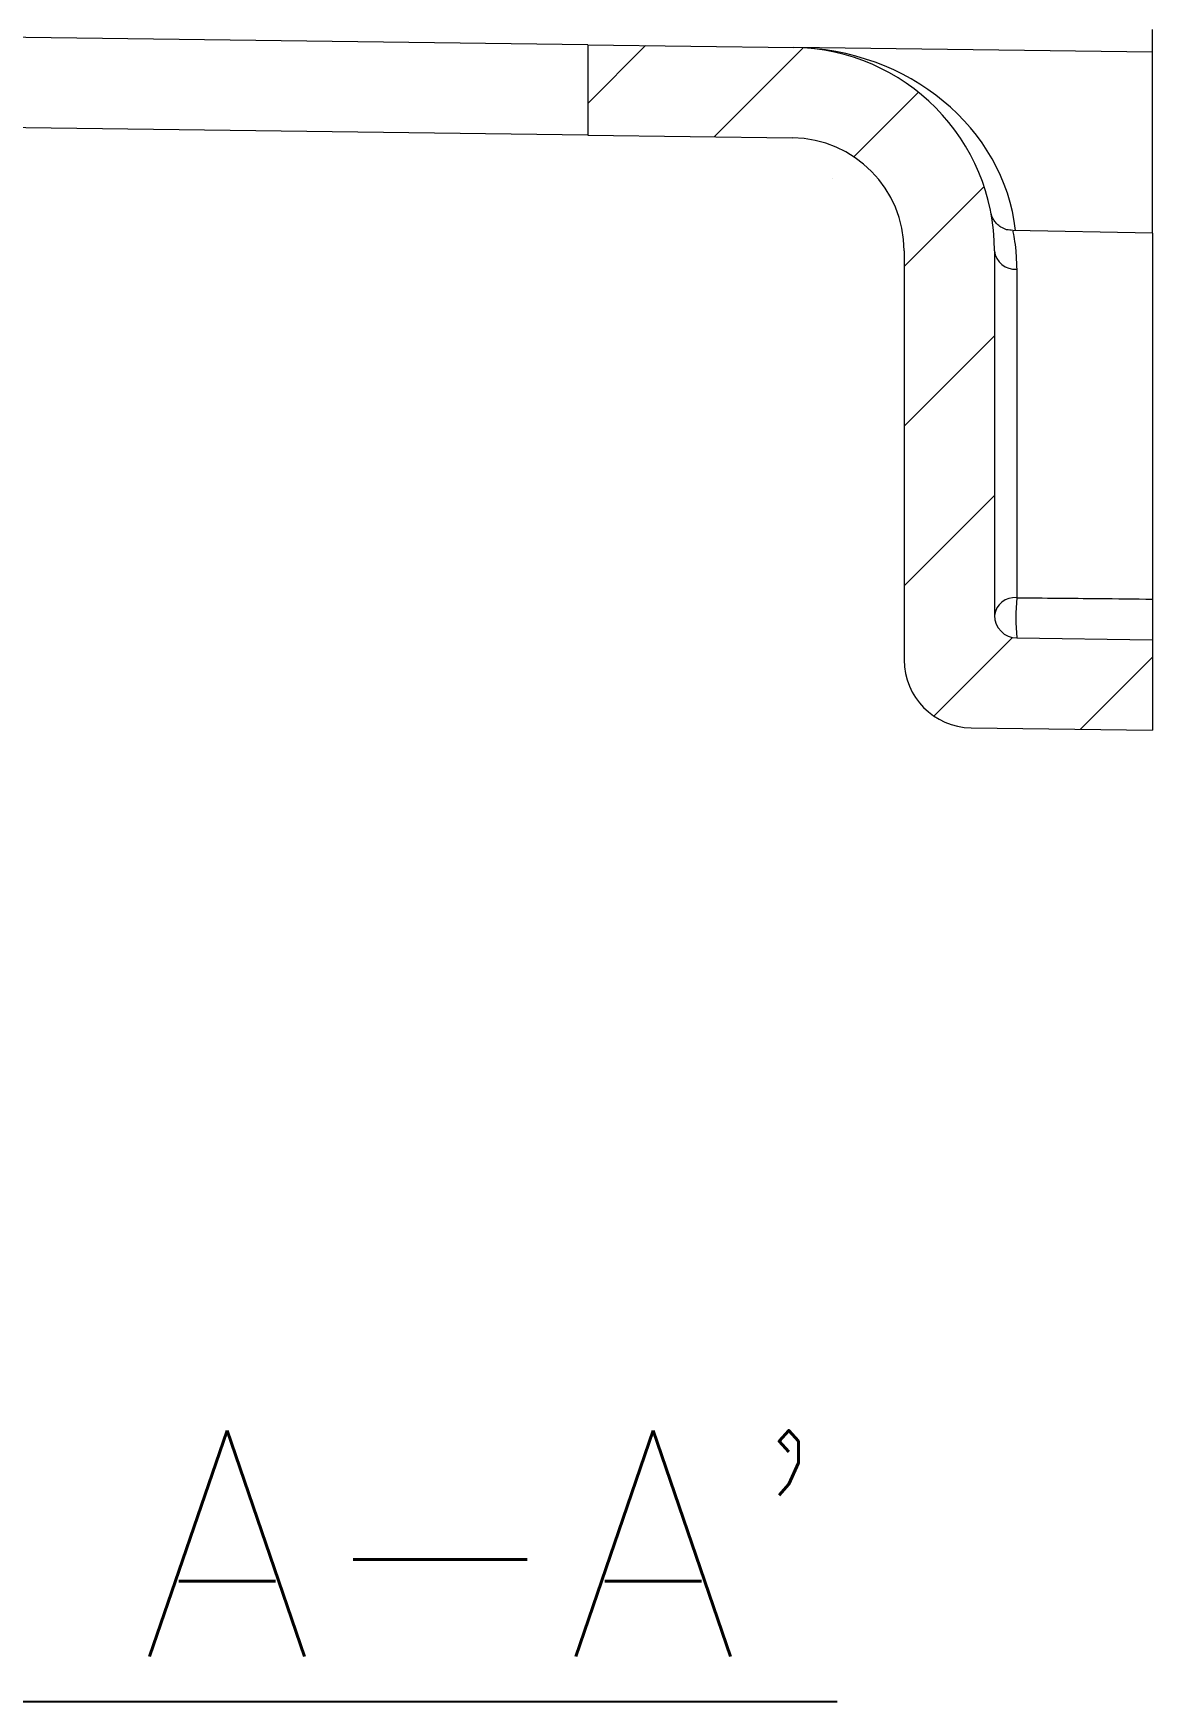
# Model space of a CAD drawing. Extents: x 14808 to 20058, y -13198 to -11680.
# Drawn here: x 18878.23 to 18903, y -12664.6 to -12627.69 of the extents above; entities that cross this region are included whole.
import ezdxf

# ---------------------------------------------------------------- set-up
doc = ezdxf.new("R2010")
doc.units = 0
doc.header["$LTSCALE"] = 7
doc.header["$MEASUREMENT"] = 0
doc.layers.get('0').update_dxf_attribs({"color": 2, "linetype": 'CONTINUOUS'})
doc.styles.add('GHS', font='romans', dxfattribs={"bigfont": 'ghs'})

msp = doc.modelspace()

# ---------------------------------------------------------------- hatches: boundary and pattern name
at = {"linetype": 'Continuous', "lineweight": 0}
h = msp.add_hatch(dxfattribs=at)
h.set_pattern_fill('ANSI31', color=2, scale=20, style=0)
h.set_pattern_definition([(45, (42.8808, 0), (-1.76776695, 1.76776695), [])])
edge = h.paths.add_edge_path(flags=0)
edge.add_line((18903.004, -12643.103), (18903.004, -12641.102))
edge.add_line((18903.004, -12641.102), (18899.997, -12641.063))
edge.add_arc((18900.004, -12640.563), 0.5, 180, 269.25, ccw=False)
edge.add_line((18899.504, -12640.563), (18899.504, -12632.498))
edge.add_arc((18895.004, -12632.498), 4.5, 0, 89.25)
edge.add_line((18895.062, -12627.999), (18890.504, -12627.939))
edge.add_line((18890.504, -12627.939), (18890.504, -12629.939))
edge.add_line((18890.504, -12629.939), (18895.036, -12629.998))
edge.add_arc((18895.004, -12632.498), 2.5, 0, 89.25, ccw=False)
edge.add_line((18897.504, -12632.498), (18897.504, -12641.55))
edge.add_arc((18899.004, -12641.55), 1.5, 180, 269.25)
edge.add_line((18898.984, -12643.05), (18903.004, -12643.103))

# ---------------------------------------------------------------- linework, layer by layer
at = {"color": 7, "linetype": 'Continuous', "lineweight": 15}
for p, q in [((18890.504, -12627.939), (18877.504, -12627.769)), ((18890.504, -12627.939), (18890.504, -12629.939)), ((18890.504, -12627.939), (18895.062, -12627.999)), ((18903.004, -12628.102), (18903.004, -12627.603)), ((18903.004, -12628.102), (18895.062, -12627.999)), ((18903.004, -12632.103), (18903.004, -12628.102)), ((18890.504, -12629.939), (18877.504, -12629.769)), ((18890.504, -12629.939), (18895.036, -12629.998)), ((18903.004, -12632.103), (18899.907, -12632.049)), ((18903.004, -12632.103), (18903.004, -12640.203)), ((18897.504, -12632.498), (18897.504, -12641.55)), ((18899.504, -12632.498), (18899.504, -12640.563)), ((18899.995, -12632.904), (18899.995, -12640.171)), ((18899.997, -12641.063), (18903.004, -12641.102)), ((18903.004, -12641.102), (18903.004, -12643.103)), ((18898.984, -12643.05), (18903.004, -12643.103))]:
    msp.add_line(p, q, dxfattribs=at)
for centre, radius, start, end in [((18895.004, -12632.498), 4.5, 0, 89.25), ((18895.004, -12632.498), 2.5, 0, 89.25), ((18899.959, -12632.447), 0.459, 186.397, 274.4429), ((18899.953, -12640.623), 0.454, 84.76, 172.3976), ((18905.372, -12640.604), 5.394, 175.3984, 184.8819), ((18900.004, -12640.563), 0.5, 180, 269.25), ((18899.004, -12641.55), 1.5, 180, 269.25)]:
    msp.add_arc(centre, radius, start, end, dxfattribs=at)
at = {"color": 8, "linetype": 'Continuous', "lineweight": 15}
msp.add_ellipse((18895.004, -12632.498), major_axis=(4.993, -0.065), ratio=0.90118, start_param=0.114339, end_param=1.570796, dxfattribs=at)
at = {"color": 7, "linetype": 'Continuous', "lineweight": 15}
for points, knots in [([(18899.909, -12632.044), (18899.863, -12632.042), (18899.771, -12632.038), (18899.651, -12631.98), (18899.559, -12631.908), (18899.498, -12631.832), (18899.46, -12631.765), (18899.441, -12631.715), (18899.432, -12631.688), (18899.429, -12631.675), (18899.427, -12631.667), (18899.426, -12631.662), (18899.426, -12631.661), (18899.426, -12631.661)], [0, 0, 0, 0, 0.183306, 0.367714, 0.523198, 0.653474, 0.75802, 0.832518, 0.869719, 0.895471, 0.928334, 0.986857, 1, 1, 1, 1]), ([(18899.995, -12640.171), (18900.599, -12640.178), (18901.602, -12640.188), (18902.605, -12640.198), (18903.004, -12640.203)], [0, 0, 0, 0, 0.6022078, 1, 1, 1, 1]), ([(18903.004, -12640.203), (18903.004, -12640.241), (18903.004, -12640.317), (18903.004, -12640.476), (18903.004, -12640.646), (18903.004, -12640.812), (18903.004, -12640.954), (18903.004, -12641.056), (18903.004, -12641.098), (18903.004, -12641.102), (18903.004, -12641.102)], [0, 0, 0, 0, 0.135148, 0.270301, 0.405342, 0.540247, 0.675093, 0.809981, 0.944995, 1, 1, 1, 1])]:
    msp.add_open_spline(points, degree=3, knots=knots, dxfattribs=at)
at = {"color": 8, "linetype": 'Continuous', "lineweight": 15}
msp.add_open_spline([(18899.907, -12632.062), (18899.907, -12632.062), (18899.907, -12632.064), (18899.937, -12632.216), (18899.98, -12632.485), (18899.99, -12632.763), (18899.995, -12632.904)], degree=3, knots=[0, 0, 0, 0, 0.186037, 0.460001, 0.726154, 1, 1, 1, 1], dxfattribs=at)

# ---------------------------------------------------------------- texts
at = {"color": 7, "linetype": 'Continuous', "style": 'GHS'}
msp.add_text("%%USECTION A-A'", height=5, dxfattribs=at).set_placement((18849.737, -12663.597))

doc.saveas('drawing.dxf')
